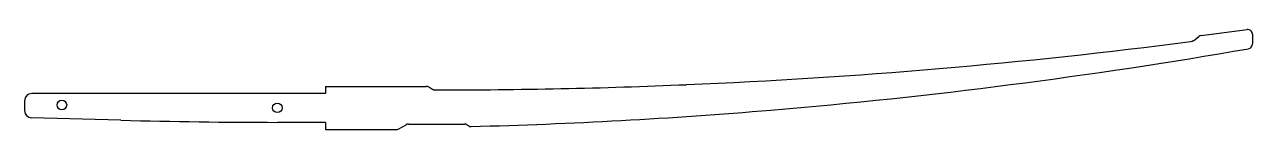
# Model space of a CAD drawing. Header units: millimetres. Extents: x -250 to 770, y -18 to 65.
import ezdxf

# ---------------------------------------------------------------- set-up
doc = ezdxf.new("R2010")
doc.units = ezdxf.units.MM

msp = doc.modelspace()

# ---------------------------------------------------------------- linework, layer by layer
at = {"color": 7, "linetype": 'Continuous', "lineweight": 25}
for p, q in [((727.4, 60.5), (765.5, 65.4)), ((770, 61.4), (770, 53.4)), ((720.9, 56.1), (725.4, 59.7)), ((0, 12), (-244, 12)), ((0, 18), (0, 12)), ((0, 18), (83.7, 18)), ((85.7, 17.5), (89.1, 15.5)), ((-250, 6), (-250, -2.2)), ((-170, -10.2), (-244.2, -8.2)), ((0, -12), (-40, -12)), ((0, -12), (0, -18)), ((0, -18), (58.9, -18)), ((60.9, -17.5), (66.9, -14)), ((68.9, -13.5), (115.5, -13.5)), ((117.5, -14), (119, -14.9))]:
    msp.add_line(p, q, dxfattribs=at)
for centre in [(-219, 2.5), (-40, 0.1)]:
    msp.add_circle(centre, 4.01, dxfattribs=at)
for centre, radius, start, end in [((766, 61.4), 4, 0, 97.4134), ((97.3, 4841.3), 4826.1, 272.4071, 277.4006), ((718.4, 59.3), 4, 277.4006, 307.4134), ((727.9, 56.5), 4, 97.4134, 127.4134), ((766, 53.4), 4, 279.8628, 360), ((-16.4, 4553.3), 4571.5, 274.8482, 279.8628), ((-244, 6), 6, 90, 180), ((83.7, 14), 4, 60, 90), ((91.1, 19), 4, 240, 270.0123), ((90, 5015), 5000, 270.0123, 272.4071), ((-244, -2.2), 6, 180, 268.4197), ((15, 4183.2), 4200, 271.4475, 274.8482), ((-40, 4701.9), 4713.9, 268.4197, 270), ((58.9, -14), 4, 270, 300), ((68.9, -17.5), 4, 90, 120), ((115.5, -17.5), 4, 60, 90), ((121, -11.5), 4, 240, 271.4475)]:
    msp.add_arc(centre, radius, start, end, dxfattribs=at)

doc.saveas('drawing.dxf')
